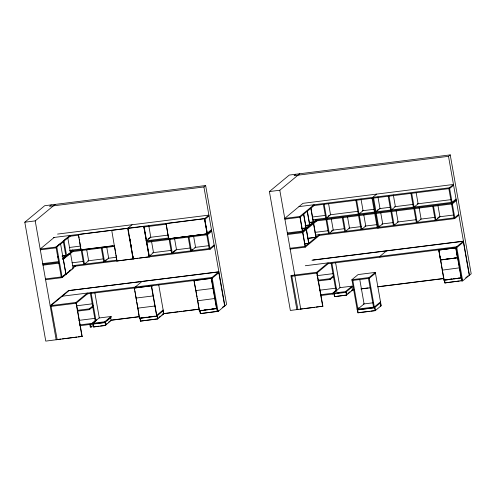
<?xml version="1.0" encoding="UTF-8"?>
<svg xmlns="http://www.w3.org/2000/svg" width="496" height="496" viewBox="0 0 496 496"><rect width="100%" height="100%" fill="white"/><g stroke="black" fill="none" stroke-linecap="round" stroke-linejoin="round"><path stroke-width="0.74" d="M76.285 302.988L82.187 336.4L45.768 341.105L24.8 222.202L44.708 205.71L205.642 185.547L226.61 304.451L218.066 311.525L217.291 311.624L211.42 278.318L194.01 280.643L199.342 310.88L216.752 308.555L200.297 310.62M51.243 204.891L49.519 206.324L203.918 186.973L205.642 185.547M24.8 222.202L35.21 220.894L55.112 204.408M54.169 237.448L40.17 249.042L55.998 247.058L69.998 235.464L70.134 236.251L67.803 238.185M63.265 241.143L67.034 238.018L67.809 237.919L70.475 253.041L66.7 256.165L65.931 256.258L63.265 241.143L64.034 241.044L67.809 237.919M60.574 243.914L59.799 244.007L56.036 247.126L56.811 247.027L60.574 243.914L65.949 274.418M60.221 244.466L63.717 241.564M114.216 245.743L80.929 249.916L78.424 234.41M62.645 258.224L66.148 255.328M70.227 251.943L72.559 250.015L72.838 251.59L69.924 254.008M67.543 254.919L69.7 253.14M62.787 259.017L72.701 250.802M62.577 259.34L69.75 253.4L70.519 253.301L73.185 268.423L62.186 277.531L61.417 277.63M70.519 253.301L63.352 259.241L66.018 274.362M80.929 249.916L79.844 242.439M111.712 230.237L116.92 261.082L137.969 258.211M72.931 267.288L75.268 265.354L75.404 266.141L71.908 269.043M63.029 276.297L65.174 274.517M69.657 270.804L70.761 269.892M62.577 276.768L70.742 270.01M84.742 263.432L83.694 264.3L81.27 250.536M78.219 234.577L127.683 228.377L132.066 224.744M133.207 258.955L128.03 228.278M143.784 226.449L149.16 256.953L143.784 226.449L127.825 228.451M68.684 290.606L218.668 271.951L224.682 306.051L223.907 306.15L222.251 307.52M104.786 260.921L106.349 259.619M69.118 290.551L50.939 305.604L57.152 339.537M116.92 261.082L116.07 254.932M165.887 223.677L204.631 218.68L207.303 233.845L168.559 238.843L166.092 223.51L168.429 237.262M147.938 239.097L149.507 237.801M62.298 296.199L212.052 277.431L218.872 271.783L68.343 290.65L50.164 305.703L75.969 302.467L87.327 293.062L87.47 293.849L76.105 303.261L51.076 306.398M168.559 238.843L183.123 236.877M77.196 310.366L89.323 308.847L93.18 305.654M77.333 311.153L89.46 309.634L92.764 306.9M53.37 237.547L204.699 218.581L208.878 215.121L57.555 234.081M204.836 219.375L209.021 215.909M173.129 251.987L175.218 250.257M141.856 281.579L135.241 287.054L135.377 287.841M163.289 310.75L156.68 316.231L139.475 318.382L134.348 287.971L134.602 289.416M79.757 324.917L91.89 323.398L96.298 319.746M92.659 323.299L99.07 317.992L111.11 316.485L111.253 317.273L104.842 322.58L92.802 324.093L92.659 323.299L104.706 321.792L111.11 316.485M79.899 325.705L92.027 324.186L94.779 321.904M105.251 322.245L105.586 325.481L93.546 326.988L93.211 323.752L93.533 325.593M89.77 324.186L90.309 327.248L91.084 327.155L93.403 325.233M93.546 326.988L95.257 326.628M207.266 233.132L211.445 229.673M211.587 230.46L207.402 233.92L146.723 241.527M211.724 231.248L207.545 234.713L146.859 242.315L149.327 256.072L153.506 252.613L151.466 241.019M191.14 250.468L192.708 249.166M107.142 320.379L110.614 317.496L111.16 320.565L105.363 325.364M136.127 298.053L153.326 295.901M134.143 288.145L151.553 285.82L156.885 316.057L140.43 318.122M104.588 325.463L106.907 323.541M108.643 322.102L109.802 321.141M151.689 286.607L152.855 285.64M317.006 272.819L322.902 306.23L290.358 310.453L269.39 191.549L289.298 175.063L450.232 154.895L471.2 273.798L462.656 280.879L461.881 280.972L456.01 247.665M295.833 174.245L294.103 175.671L448.508 156.327L450.232 154.895M269.39 191.549L279.8 190.241L299.702 173.755M137.9 308.134L155.105 305.976M214.148 245.012L209.969 248.471L149.284 256.079M74.915 266.203L210.106 249.265L214.291 245.799M139.475 318.382L138.347 310.639M139.884 318.048L140.424 321.117L157.833 318.792L157.294 315.723M194.01 280.643L196.627 294.153M156.742 315.27L163.153 309.963M158.801 317.446L160.537 316.008M161.696 315.047L163.63 313.993L163.085 310.924M140.424 321.117L157.629 318.959L163.835 313.819L158.633 284.32M195.994 290.551L213.193 288.393M218.804 272.744L212.195 278.219L86.242 294.004M298.964 206.627L449.494 187.761L453.468 184.469L302.938 203.335L284.76 218.389L299.813 216.504L314.018 204.743L314.154 205.53L299.95 217.291L284.896 219.176M199.342 310.88L198.877 306.906M214.973 298.474L197.563 300.799M199.752 310.546L200.291 313.615L217.701 311.283M316.721 220.081L302.517 231.843L287.463 233.728M328.061 216.256L329.195 215.314M217.291 311.624L218.395 310.713M290.172 249.066L305.22 247.182L319.424 235.42L319.288 234.633L305.083 246.394L290.03 248.279M331.328 231.124L332.469 230.181L344.286 228.706M376.656 194.097L372.682 197.389L378.088 228.067L318.94 235.482M376.948 210.527L378.088 209.585M362.142 228.464L361.007 229.4L358.577 215.642M378.516 226.808L379.657 225.866M315.524 235.104L378.727 227.18L382.701 223.888L380.655 212.3M390.922 211.587L393.347 225.351L394.481 224.409M393.347 225.351L394.122 225.252L398.096 221.96L396.056 210.372M317.911 280.203L330.038 278.684L333.349 275.943M318.054 280.99L330.181 279.471L333.486 276.731M297.873 309.368L291.654 275.441M453.611 185.256L449.63 188.554L312.926 205.685M413.931 208.704L416.355 222.468L417.13 222.369L421.11 219.077L419.064 207.489M320.478 294.754L332.605 293.235L335.91 290.495M333.38 293.136L339.996 287.661L352.036 286.149L352.172 286.936L345.563 292.417L333.517 293.923L333.38 293.136L345.421 291.629L352.036 286.149M320.614 295.542L332.748 294.023L334.397 292.652M386.44 250.926L379.831 256.407L379.967 257.195M380.649 302.653L374.449 307.793L357.244 309.95L351.912 279.707L358.112 274.567L375.317 272.409L381.188 305.722L375.193 310.688L357.988 312.846L357.449 309.777M335.432 293.396L333.926 293.589L334.471 296.651L346.716 294.977L346.177 291.908M456.035 199.02L452.061 202.312L312.821 219.765M456.171 199.807L452.197 203.1L316.256 220.137M456.314 200.595L452.333 203.893L315.63 221.024M437.453 218.24L439.158 216.826L453.363 215.035M435.959 220.026L433.529 206.262L432.754 206.361L435.184 220.125L435.959 220.026L439.933 216.733L438.018 205.865M347.684 293.632L349.996 291.71M334.471 296.651L346.512 295.145L352.513 290.179L351.968 287.11M351.912 279.707L369.117 277.549L375.317 272.409M375.46 273.203L369.253 278.337L352.048 280.494M458.881 215.146L454.696 218.612L377.884 228.241L377.747 227.447L454.559 217.825L458.738 214.359M357.666 308.692L358.794 307.756M357.988 312.846L357.653 309.609M438.712 250.108L455.948 247.808L457.473 257.796L440.442 259.929L438.712 250.108L455.948 247.808M380.513 301.866L374.306 307.005L357.101 309.157M440.442 259.929L439.977 255.986M461.342 277.909L443.932 280.234L440.584 259.904M305.294 265.744L456.642 246.779L463.462 241.13L312.908 259.997M463.394 242.091L456.785 247.566L327.738 263.742M440.38 260.071L457.783 257.746M443.932 280.234L452.364 279.031M459.563 267.828L442.153 270.153M444.342 279.893L444.881 282.962L447.33 282.509M444.881 282.962L462.291 280.637L460.796 280.823M465.738 277.779L468.088 275.838M68.876 236.412L78.858 235.16M144.156 226.976L166.433 224.186M40.312 249.829L56.135 247.845M69.341 247.479L80.86 246.035M150.028 237.367L168.429 235.061M312.418 217.019L325.469 215.382M330.076 214.805L357.721 211.339M362.278 210.769L374.616 209.225M379.223 208.649L390.743 207.204M394.587 206.72L413.019 204.408M417.328 203.868L451.428 199.597M69.545 250.393L81.288 248.918M145.812 240.833L168.857 237.944M184.636 236.685L198.989 234.887M200.502 234.701L207.303 233.845M72.98 250.765L112.921 245.762M72.354 251.652L114.601 246.357M309.659 222.375L312.672 222.003M309.454 222.549L313.218 222.078L310.794 208.314M62.223 255.924L64.486 255.645M306.044 225.37L309.058 224.992M62.019 256.097L65.788 255.62M305.09 225.637L309.603 225.066L307.179 211.308M301.68 228.458L305.443 227.986M301.475 228.625L305.995 228.061L303.564 214.297M42.737 263.593L58.565 261.609M287.327 232.94L302.38 231.055L316.584 219.288L316.857 220.869L302.659 232.63L287.606 234.515M42.873 264.38L58.702 262.396M43.016 265.168L58.844 263.184M72.044 262.818L83.57 261.373M87.879 260.834L103.54 258.875M107.917 258.323L116.597 257.238M152.7 252.712L171.132 250.399M175.745 249.823L190.34 247.994M194.798 247.436L208.773 245.687M315.096 232.357L328.16 230.727M348.899 228.123L361.187 226.585M364.982 226.108L377.32 224.564M381.926 223.987L393.446 222.543M397.29 222.059L416.491 219.654M420.335 219.17L434.93 217.347M72.472 265.707L117.025 260.121M139.488 258.025L149.364 256.785M308.599 238.192L316.126 237.249L313.701 223.485M307.644 238.452L315.921 237.417L313.497 223.653M305.139 243.703L308.146 243.325M304.935 243.871L308.698 243.4L306.268 229.642M45.44 278.932L61.268 276.948M45.582 279.719L61.405 277.735L55.998 247.058M311.934 260.264L463.258 241.304L469.266 275.398M291.797 276.229L316.826 273.091L328.185 263.68L328.048 262.892L316.684 272.304L290.879 275.54L296.893 309.634M442.128 259.575L444.348 259.296M445.83 259.11L448.049 258.831M450.269 258.552L451.751 258.366M453.976 258.087L455.452 257.901M76.985 305.747L92.144 303.843M316.944 275.677L332.866 273.68M78.79 320.391L94.711 318.395M319.511 290.228L336.189 288.139M111.476 320.094L138.849 316.665M163.432 313.584L178.145 311.742M179.564 311.562L181.976 311.259M183.402 311.079L198.065 309.244M361.162 288.802L368.082 287.94M378.064 286.688L443.356 278.504M110.509 320.36L139.624 316.708M162.614 313.832L199.392 309.219M351.745 290.129L354.051 289.838M360.964 288.976L370.177 287.816M377.859 286.855L443.92 278.578M351.738 290.272L352.513 290.179M337.689 293.111L339.196 292.925M341.453 292.64L343.716 292.361M93.006 323.919L105.047 322.412L105.586 325.481M140.635 317.955L142.879 317.669M144.373 317.483L146.618 317.204M148.862 316.919L150.356 316.733M152.601 316.454L154.845 316.169M200.502 310.453L201.996 310.26M204.24 309.981L205.735 309.795M207.979 309.51L210.223 309.231M211.718 309.045L213.962 308.76M445.836 279.707L447.336 279.521M449.581 279.236L451.819 278.957M453.319 278.771L455.564 278.485M457.808 278.206L459.302 278.02M453.859 278.845L460.592 278.002M96.763 326.442L99.02 326.157M100.527 325.971L105.791 325.308M448.824 282.323L459.296 281.009M200.291 313.615L217.496 311.457L217.174 309.616M57.914 339.438L60.946 339.059M62.465 338.867L76.874 337.063M78.393 336.877L82.187 336.4M300.148 309.082L302.424 308.797M303.943 308.611L314.557 307.278M316.076 307.086L318.351 306.801M319.87 306.615L322.902 306.23M363.308 304.023L373.029 302.802M380.215 305.989L380.984 305.889L380.444 302.827M358.193 309.684L374.654 307.625L375.193 310.688M358.943 312.585L369.415 311.271M370.909 311.085L375.398 310.521L374.858 307.452M448.508 156.327L469.47 275.23M449.494 187.761L454.764 217.651L453.989 217.75L451.565 203.986M454.559 217.825L454.696 218.612M448.855 188.647L451.286 202.411M456.642 246.779L462.656 280.879M461.652 278.349L462.086 280.804M457.579 257.914L461.137 278.076M455.743 247.975L457.473 257.796M444.869 281.567L445.086 282.794M438.917 249.941L439.183 251.453M439.444 252.96L439.71 254.473M438.805 249.823L441.217 263.5M441.471 264.938L442.234 269.26M442.358 269.979L444.137 280.06M416.187 192.907L418.103 203.775L414.123 207.068L411.699 193.304M414.706 208.605L417.13 222.369M410.924 193.403L413.348 207.167M393.347 195.027L395.393 206.621L391.418 209.913L388.988 196.149M391.697 211.488L394.122 225.252M388.213 196.249L390.643 210.013M377.952 196.962L379.998 208.549L376.018 211.842L373.593 198.078M376.297 213.423L378.727 227.18M372.043 198.276L374.474 212.034M374.747 213.615L377.177 227.379M361.007 199.082L363.053 210.67L359.073 213.968L356.649 200.204M363.711 214.421L365.757 226.015L361.776 229.307L359.352 215.543M355.874 200.303L358.298 214.061M369.117 277.549L374.449 307.793M368.478 278.436L373.531 307.098M359.823 279.787L364.083 303.924L357.876 309.064L352.823 280.395M347.454 216.461L349.5 228.048L345.52 231.341L343.096 217.583M342.321 217.676L344.745 231.44M345.972 292.076L346.512 295.145M345.421 291.629L345.563 292.417M328.619 203.881L330.534 214.749L326.56 218.042L324.13 204.278M331.328 219.22L333.244 230.088L329.263 233.38L326.839 219.616M335.6 262.75L340.008 287.73M323.361 204.377L325.785 218.135M326.064 219.716L328.488 233.48M331.892 263.215L336.834 291.226M331.117 263.314L336.059 291.326M334.242 294.029L334.564 295.87M330.038 278.684L330.181 279.471M332.605 293.235L332.748 294.023M310.998 208.146L313.422 221.904M307.384 211.135L309.808 224.899M316.671 272.236L322.698 306.404M303.769 214.129L306.199 227.893M306.472 229.468L308.903 243.232M300.154 217.124L302.585 230.882M302.864 232.463L305.288 246.227M299.813 216.504L305.22 247.182M279.8 190.241L300.762 309.151M203.918 186.973L224.886 305.883M204.699 218.581L210.106 249.265M204.426 218.848L207.099 234.013M206.77 234.806L209.194 248.57M212.052 277.431L218.066 311.525M211.215 278.485L216.547 308.729M193.657 236.474L195.573 247.337L191.388 250.802L188.964 237.038M188.189 237.138L190.613 250.902M200.068 310.986L200.496 313.441M196.881 295.591L197.148 297.098M197.389 298.474L198.66 305.672M174.474 238.136L176.52 249.73L172.335 253.189L169.911 239.425M169.136 239.525L171.56 253.289M148.763 225.68L150.803 237.268L146.624 240.734L144.193 226.97M157.089 315.89L157.629 318.959M151.348 285.987L156.68 316.231M128.433 230.566L128.7 232.091M129.375 235.904L129.642 237.429M129.915 238.954L130.181 240.479M130.851 244.292L131.124 245.818M131.39 247.343L131.663 248.868M132.333 252.681L132.599 254.206M132.872 255.731L133.139 257.257M127.887 228.21L128.024 228.997M128.278 230.448L128.545 231.948M129.171 235.519L129.555 237.689M129.735 238.688L130.07 240.585M130.659 243.92L130.987 245.787M131.186 246.915L131.496 248.682M131.713 249.91L132.004 251.584M132.24 252.904L132.519 254.479M132.767 255.893L133.033 257.393M127.683 228.377L133.089 259.061M140.306 319.102L140.628 320.943M134.856 290.854L135.154 292.535M135.365 293.731L136.636 300.936M136.884 302.343L138.155 309.572M114.483 245.948L115.277 250.437M115.543 251.937L115.804 253.431M106.776 247.361L108.692 258.224L104.513 261.69L102.083 247.926M101.314 248.025L103.738 261.789M104.706 321.792L104.842 322.58M94.885 292.913L99.287 317.899M86.738 249.872L88.654 260.735L84.469 264.201L82.045 250.437M91.041 292.621L95.982 320.633M90.402 293.477L95.337 321.489M78.814 236.598L79.075 238.092M79.329 239.518L79.589 240.988M89.323 308.847L89.46 309.634M91.89 323.398L92.027 324.186M90.545 324.086L91.084 327.155M75.969 302.467L81.983 336.567M64.034 241.044L66.7 256.165M64.331 246.035L64.592 247.485M56.811 247.027L62.186 277.531M57.877 256.37L58.131 257.815M35.21 220.894L56.172 339.803"/></g></svg>
